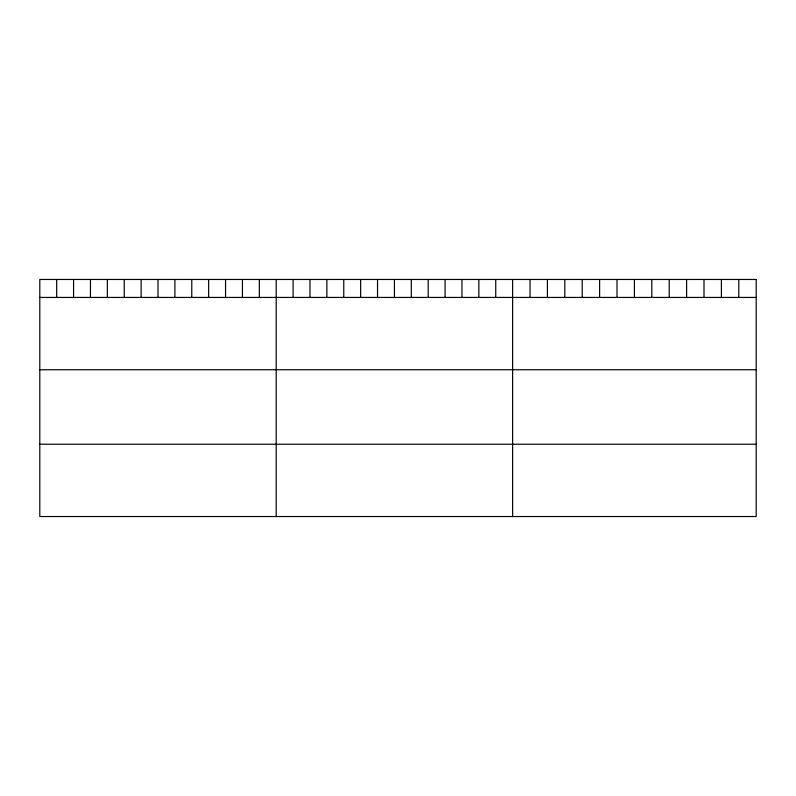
<?xml version="1.0" encoding="UTF-8"?>
<svg xmlns="http://www.w3.org/2000/svg" width="796" height="796" viewBox="0 0 796 796"><rect width="100%" height="100%" fill="white"/><g stroke="black" fill="none" stroke-linecap="round" stroke-linejoin="round"><path stroke-width="1.19" d="M39.8 297.435L756.2 297.435M39.8 369.742L756.2 369.742M39.8 444.228L756.2 444.228M738.797 279.466L738.797 297.435M721.405 279.466L721.405 297.435M704.002 279.466L704.002 297.435M686.61 279.466L686.61 297.435M669.207 279.466L669.207 297.435M651.815 279.466L651.815 297.435M634.412 279.466L634.412 297.435M617.009 279.466L617.009 297.435M599.617 279.466L599.617 297.435M582.214 279.466L582.214 297.435M564.822 279.466L564.822 297.435M547.419 279.466L547.419 297.435M530.027 279.466L530.027 297.435M512.624 279.466L512.624 516.534M495.739 279.466L495.739 297.435M478.854 279.466L478.854 297.435M461.969 279.466L461.969 297.435M445.073 279.466L445.073 297.435M428.188 279.466L428.188 297.435M411.303 279.466L411.303 297.435M394.418 279.466L394.418 297.435M377.533 279.466L377.533 297.435M360.648 279.466L360.648 297.435M343.763 279.466L343.763 297.435M326.867 279.466L326.867 297.435M309.982 279.466L309.982 297.435M293.097 279.466L293.097 297.435M276.212 279.466L276.212 516.534M259.327 279.466L259.327 297.435M242.442 279.466L242.442 297.435M225.557 279.466L225.557 297.435M208.661 279.466L208.661 297.435M191.776 279.466L191.776 297.435M174.891 279.466L174.891 297.435M158.006 279.466L158.006 297.435M141.121 279.466L141.121 297.435M124.236 279.466L124.236 297.435M107.351 279.466L107.351 297.435M90.455 279.466L90.455 297.435M73.57 279.466L73.57 297.435M56.685 279.466L56.685 297.435M756.2 279.466L39.8 279.466L39.8 516.534L756.2 516.534L756.2 279.466"/></g></svg>
